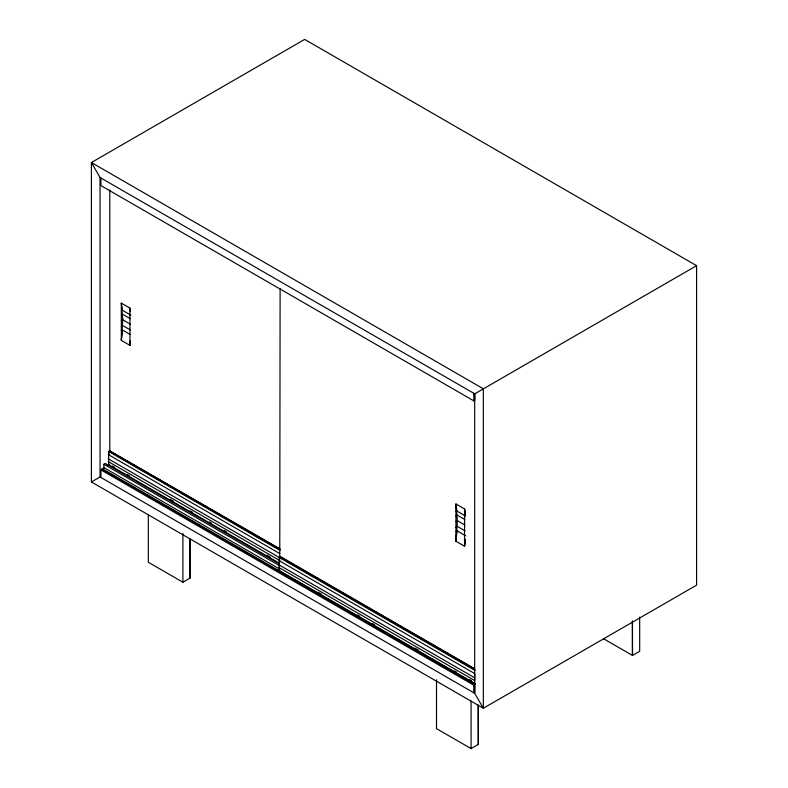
<?xml version="1.0" encoding="UTF-8"?>
<svg xmlns="http://www.w3.org/2000/svg" width="788" height="788" viewBox="0 0 788 788"><rect width="100%" height="100%" fill="white"/><g stroke="black" fill="none" stroke-linecap="round" stroke-linejoin="round"><path stroke-width="1.18" d="M278.991 563.686L105.326 463.423L103.888 464.25L103.888 467.579L102.066 469.224L474.987 684.526L473.824 685.196L100.913 469.894L100.913 477.479M474.662 669.12L279.76 556.594L280.114 288.556M279.021 563.006L108.616 464.624L108.616 451.485L109.335 451.071L279.74 549.453M475.075 683.649L279.11 570.512L279.11 557.372L279.819 556.958L474.721 669.485M278.755 567.409L474.721 680.586L474.75 673.602L278.785 560.465L279.819 559.894M130.365 341.933L129.941 345.371L121.342 340.406L122.78 319.839L121.342 303.114L129.941 308.078L130.404 311.073M465.255 540.499L464.546 546.222L455.947 541.257L457.385 520.691L455.947 503.965L464.546 508.93L465.363 514.978M130.099 334.398L122.455 329.995L121.342 340.406L121.342 303.114L122.278 310.167L130.877 315.131L129.941 315.692M130.434 340.741L129.941 345.371L129.941 308.078L130.404 311.605M465.659 535.81L457.06 530.846L455.947 541.257L455.947 503.965L456.882 511.028L465.481 515.992L464.546 516.544M465.294 539.278L464.546 546.222L464.546 508.93L465.324 514.81M121.342 315.062L122.593 314.264L130.237 318.677M455.947 515.923L457.198 515.125L464.841 519.528M121.342 310.728L122.278 310.167M455.947 511.579L456.882 511.028M109.335 453.967L108.291 454.577L279.76 553.58M121.342 320.667L122.78 319.839L130.414 324.252M108.616 464.624L109.335 464.211M107.335 465.59L109.335 464.437M100.913 469.894L104.164 468.023M91.408 481.97L100.056 476.986L100.056 177.497L91.408 162.525L304.661 39.4L696.592 265.674L696.592 585.129L483.339 708.254L91.408 481.97L91.408 162.525L483.339 388.799L483.339 708.254L474.691 693.282L474.691 393.793L100.056 177.497M473.834 394.355L696.592 265.674M100.913 177.989L100.913 185.584L473.834 400.875L474.75 400.343L474.75 393.823M148.321 514.672L148.321 562.258L182.905 582.224L190.115 578.057L190.115 538.884M279.11 570.512L279.819 570.098M455.947 521.518L457.385 520.691L465.028 525.104M473.824 686.259L474.75 685.727L474.75 692.248L473.824 692.78L473.824 685.196M436.503 679.827L436.503 728.634L471.086 748.6L478.296 744.443L478.296 705.26M121.342 330.605L122.455 329.995M455.947 531.457L457.06 530.846M121.342 326.262L122.692 325.533L130.335 329.945M455.947 527.123L457.306 526.394L464.95 530.807M603.647 638.792L632.469 655.429L639.679 651.272L639.679 617.102M280.026 548.891L109.276 450.706L279.681 549.088M108.616 451.485L280.085 550.487M280.114 556.397L474.435 668.579M108.153 458.714L475.075 670.509M108.261 461.551L279.73 560.524M112.526 466.053L114.654 467.284M127.439 474.662L129.567 475.893M170.041 499.257L173.232 501.099M190.272 510.939L192.4 512.17M209.441 522.011L211.578 523.242M224.353 530.62L226.481 531.851M266.955 555.215L270.156 557.057M278.637 564.632L474.603 677.739M103.888 464.25L279.691 565.754M103.888 467.579L279.691 569.084M318.165 592.231L321.356 594.073M357.565 614.985L359.702 616.216M372.478 623.594L374.615 624.825M415.079 648.189L418.28 650.031M454.489 670.943L456.616 672.164M469.402 679.551L471.529 680.773M102.066 468.633L474.987 683.925M100.056 476.986L474.691 693.282M632.4 621.102L632.469 655.429L632.469 621.151M478.217 705.221L478.296 744.443M190.036 538.834L190.115 578.057M473.834 393.291L473.834 400.875M471.086 701.015L471.086 748.6M182.905 533.417L182.905 582.224M109.808 189.938L109.808 451.662"/></g></svg>
